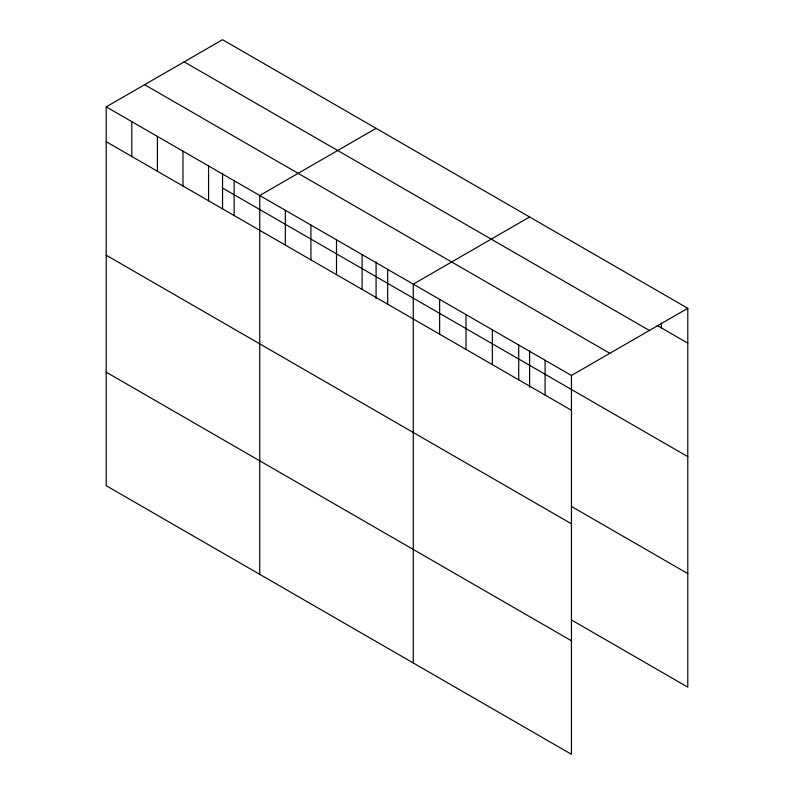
<?xml version="1.0" encoding="UTF-8"?>
<svg xmlns="http://www.w3.org/2000/svg" width="794" height="794" viewBox="0 0 794 794"><rect width="100%" height="100%" fill="white"/><g stroke="black" fill="none" stroke-linecap="round" stroke-linejoin="round"><path stroke-width="1.19" d="M106.207 106.862L571.452 375.473L571.452 754.3L106.207 485.7L106.207 106.862L222.548 39.7L687.793 308.3L687.793 687.138L571.789 620.164M376.078 128.34L259.737 195.503L259.737 574.34M529.608 216.98L413.267 284.143L413.267 662.97M571.452 375.473L687.793 308.3M657.204 325.471L687.793 343.127M184.158 61.863L649.393 330.473M144.607 84.7L609.842 353.3M222.548 188.049L687.793 456.649M106.207 141.689L571.452 410.29M571.789 506.641L687.793 573.615M106.207 255.211L571.452 523.812M106.207 372.178L571.452 640.778M661.422 323.098L661.422 327.902M545.091 360.248L545.091 395.075M529.608 350.521L529.608 387.254M518.72 345.033L518.72 379.85M492.359 329.808L492.359 364.635M465.999 314.583L465.999 349.41M439.638 299.368L439.638 334.185M387.68 269.374L387.68 304.191M376.078 261.881L376.078 298.613M362.094 254.596L362.094 289.423M336.507 239.828L336.507 274.645M310.92 225.049L310.92 259.876M285.334 210.281L285.334 245.098M234.151 180.734L234.151 215.551M222.548 173.241L222.548 208.762M208.564 165.956L208.564 200.783M182.977 151.188L182.977 186.004M157.391 136.409L157.391 171.236M131.804 121.641L131.804 156.468"/></g></svg>
